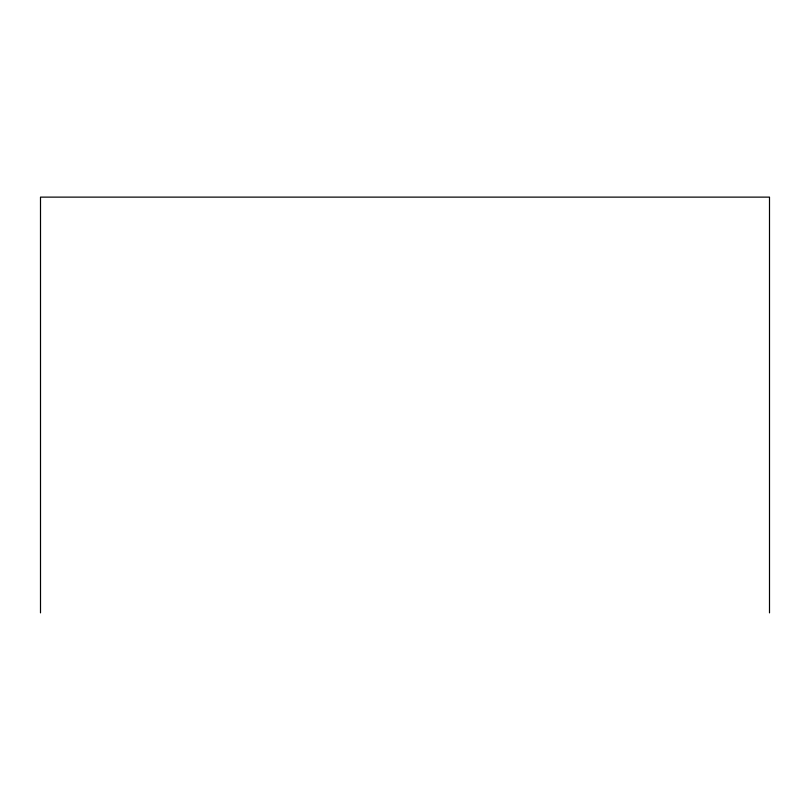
<?xml version="1.0" encoding="UTF-8"?>
<svg xmlns="http://www.w3.org/2000/svg" width="810" height="810" viewBox="0 0 810 810"><rect width="100%" height="100%" fill="white"/><g stroke="black" fill="none" stroke-linecap="round" stroke-linejoin="round"><path stroke-width="1.21" d="M769.5 612.876L769.5 197.124L40.5 197.124L40.5 612.876"/></g></svg>
